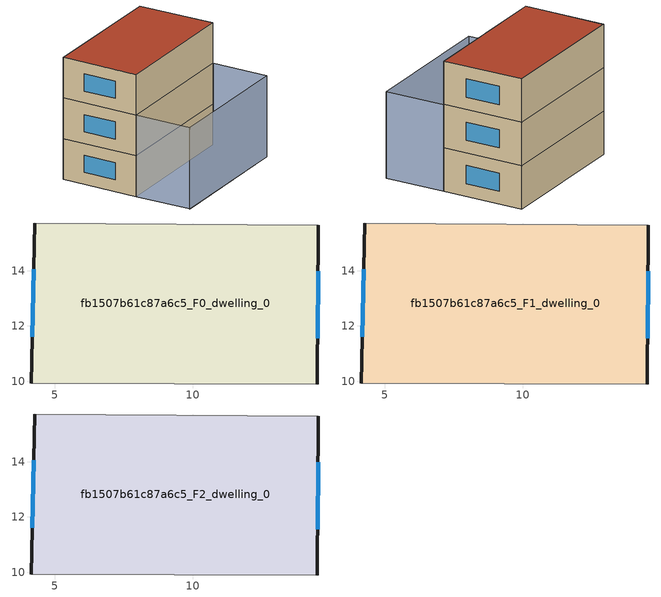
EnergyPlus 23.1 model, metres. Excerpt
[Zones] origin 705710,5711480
fb1507b61c87a6c5_F0_dwelling_0
 floor ground (EU_floor_Construction): 14.56,15.65 14.51,9.9 4.15,9.93 4.27,15.73 z0
 wall outside (EU_wall_Construction): 14.51,9.9 14.56,15.65 / 4.27,15.73 4.15,9.93 z0:3
 wall adiabatic (EU_wall_Construction): 14.56,15.65 4.27,15.73 / 4.15,9.93 14.51,9.9 z0:3
 window (EU_Window_Construction): 14.53,11.56 14.55,13.98 / 4.24,14.05 4.18,11.61 z0.87:2.13
fb1507b61c87a6c5_F1_dwelling_0
 floor to fb1507b61c87a6c5_F0_dwelling_0 (EU_floor_Construction): 14.56,15.65 14.51,9.9 4.15,9.93 4.27,15.73 z3
 wall outside (EU_wall_Construction): 14.51,9.9 14.56,15.65 / 4.27,15.73 4.15,9.93 z3:6
 wall adiabatic (EU_wall_Construction): 14.56,15.65 4.27,15.73 / 4.15,9.93 14.51,9.9 z3:6
 window (EU_Window_Construction): 14.53,11.56 14.55,13.98 / 4.24,14.05 4.18,11.61 z3.87:5.13
fb1507b61c87a6c5_F2_dwelling_0
 floor to fb1507b61c87a6c5_F1_dwelling_0 (EU_floor_Construction): 14.56,15.65 14.51,9.9 4.15,9.93 4.27,15.73 z6
 wall outside (EU_wall_Construction): 14.51,9.9 14.56,15.65 / 4.27,15.73 4.15,9.93 z6:9
 wall adiabatic (EU_wall_Construction): 14.56,15.65 4.27,15.73 / 4.15,9.93 14.51,9.9 z6:9
 window (EU_Window_Construction): 14.53,11.56 14.55,13.98 / 4.24,14.05 4.18,11.61 z6.87:8.13
 roof outside (EU_roof_Construction): 14.51,9.9 14.56,15.65 4.27,15.73 4.15,9.93 z9
shading: 4.09,5.71 14.52,5.68 / 14.52,5.68 4.1,5.71 / 4.1,5.71 4.12,9.93 / 4.12,9.93 14.53,9.9 / 14.53,9.9 14.52,5.68 z0:6; 14.56,15.65 4.27,15.73 z0:9
[Building]
EU S2 Campaign: North Axis=0; Terrain=City; Solar Distribution=FullExterior
[Site:Location]
London: Latitude=51.5; Longitude=-0.5; Time Zone=0; Elevation=25
[SizingPeriod:WeatherFileDays]
AnnualSizingPeriod: Begin Month=1; Begin Day of Month=1; End Month=12; End Day of Month=31; Day of Week for Start Day=Monday; Use Weather File Daylight Saving Period=No; Use Weather File Rain and Snow Indicators=No
[MATERIAL]
EU_InternalMass_Material: Roughness=MediumRough; Thickness=0.1; Conductivity=1; Density=1800; Specific Heat=900; Thermal Absorptance=0.9; Solar Absorptance=0.7; Visible Absorptance=0.7
[MATERIAL:NOMASS] Roughness=MediumRough; Thermal Absorptance=0.9; Solar Absorptance=0.7; Visible Absorptance=0.7
Name | Thermal Resistance
EU_wall_NoMass | 0.724719
EU_roof_NoMass | 2.98947
EU_floor_NoMass | 2.39157
[WINDOWMATERIAL:SIMPLEGLAZINGSYSTEM]
EU_Window_SimpleGlazing: UFactor=2.63425; Solar Heat Gain Coefficient=0.76; Visible Transmittance=0.76
[CONSTRUCTION]
EU_wall_Construction: EU_wall_NoMass
EU_roof_Construction: EU_roof_NoMass
EU_floor_Construction: EU_floor_NoMass
EU_Window_Construction: EU_Window_SimpleGlazing
EU_InternalMass_Construction: EU_InternalMass_Material
[ZONE] Type=1; Multiplier=1; Ceiling Height=autocalculate; Volume=178.83; Floor Area=autocalculate; Part of Total Floor Area=Yes
fb1507b61c87a6c5_F0_dwelling_0; fb1507b61c87a6c5_F1_dwelling_0; fb1507b61c87a6c5_F2_dwelling_0
[INTERNALMASS] Construction=EU_InternalMass_Construction; Surface Area=59.6097
Name | Zone or ZoneList
fb1507b61c87a6c5_F0_dwelling_0_EU_InternalMass | fb1507b61c87a6c5_F0_dwelling_0
fb1507b61c87a6c5_F1_dwelling_0_EU_InternalMass | fb1507b61c87a6c5_F1_dwelling_0
fb1507b61c87a6c5_F2_dwelling_0_EU_InternalMass | fb1507b61c87a6c5_F2_dwelling_0
[OTHEREQUIPMENT] Fuel Type=Electricity; Design Level Calculation Method=Watts/Area; Power per Zone Floor Area=1; Fraction Latent=0; Fraction Radiant=0; Fraction Lost=0; Carbon Dioxide Generation Rate=0; EndUse Subcategory=EU_Step8_InternalGains
Name | Zone or ZoneList or Space or SpaceList | Schedule
EU_Step8_InternalGain_fb1507b61c87a6c5_F0_dwelling_0_f000 | fb1507b61c87a6c5_F0_dwelling_0 | EU_Step8_GainSchedule_fb1507b61c87a6c5_F0_dwelling_0_f000
EU_Step8_InternalGain_fb1507b61c87a6c5_F1_dwelling_0_f000 | fb1507b61c87a6c5_F1_dwelling_0 | EU_Step8_GainSchedule_fb1507b61c87a6c5_F1_dwelling_0_f000
EU_Step8_InternalGain_fb1507b61c87a6c5_F2_dwelling_0_f000 | fb1507b61c87a6c5_F2_dwelling_0 | EU_Step8_GainSchedule_fb1507b61c87a6c5_F2_dwelling_0_f000
[ZONEVENTILATION:DESIGNFLOWRATE] Schedule=EU_AlwaysOn; Design Flow Rate Calculation Method=AirChanges/Hour; Air Changes per Hour=0.418135; Ventilation Type=Natural; Fan Pressure Rise=0; Fan Total Efficiency=1; Constant Term Coefficient=1; Temperature Term Coefficient=0; Velocity Term Coefficient=0; Velocity Squared Term Coefficient=0; Minimum Indoor Temperature=-100; Maximum Indoor Temperature=100; Delta Temperature=-100; Minimum Outdoor Temperature=-100; Maximum Outdoor Temperature=100; Maximum Wind Speed=40
Name | Zone or ZoneList or Space or SpaceList
EU_ConstantAir_fb1507b61c87a6c5_F0_dwelling_0 | fb1507b61c87a6c5_F0_dwelling_0
EU_ConstantAir_fb1507b61c87a6c5_F1_dwelling_0 | fb1507b61c87a6c5_F1_dwelling_0
EU_ConstantAir_fb1507b61c87a6c5_F2_dwelling_0 | fb1507b61c87a6c5_F2_dwelling_0
[HVACTEMPLATE:THERMOSTAT] Constant Heating Setpoint=20; Constant Cooling Setpoint=50
EU_HeatOnly_fb1507b61c87a6c5_F0_dwelling_0; EU_HeatOnly_fb1507b61c87a6c5_F1_dwelling_0; EU_HeatOnly_fb1507b61c87a6c5_F2_dwelling_0
[HVACTEMPLATE:ZONE:IDEALLOADSAIRSYSTEM] System Availability Schedule=EU_AlwaysOn; Maximum Heating Supply Air Temperature=50; Minimum Cooling Supply Air Temperature=13; Maximum Heating Supply Air Humidity Ratio=0.0156; Minimum Cooling Supply Air Humidity Ratio=0.0077; Heating Limit=NoLimit; Cooling Limit=NoLimit; Heating Availability Schedule=EU_AlwaysOn; Cooling Availability Schedule=EU_CoolingOff; Dehumidification Control Type=ConstantSensibleHeatRatio; Cooling Sensible Heat Ratio=0.7; Dehumidification Setpoint=60; Humidification Control Type=None; Humidification Setpoint=30; Outdoor Air Method=None; Outdoor Air Flow Rate per Person=0.00944; Outdoor Air Flow Rate per Zone Floor Area=0; Outdoor Air Flow Rate per Zone=0; Demand Controlled Ventilation Type=None; Outdoor Air Economizer Type=NoEconomizer; Heat Recovery Type=None; Sensible Heat Recovery Effectiveness=0.7; Latent Heat Recovery Effectiveness=0.65
Name | Template Thermostat
fb1507b61c87a6c5_F0_dwelling_0 | EU_HeatOnly_fb1507b61c87a6c5_F0_dwelling_0
fb1507b61c87a6c5_F1_dwelling_0 | EU_HeatOnly_fb1507b61c87a6c5_F1_dwelling_0
fb1507b61c87a6c5_F2_dwelling_0 | EU_HeatOnly_fb1507b61c87a6c5_F2_dwelling_0
[SIZING:ZONE] Zone Cooling Design Supply Air Temperature Input Method=SupplyAirTemperature; Zone Cooling Design Supply Air Temperature=13; Zone Heating Design Supply Air Temperature Input Method=SupplyAirTemperature; Zone Heating Design Supply Air Temperature=50; Zone Cooling Design Supply Air Humidity Ratio=0.008; Zone Heating Design Supply Air Humidity Ratio=0.008; Cooling Design Air Flow Method=DesignDay; Cooling Design Air Flow Rate=0; Cooling Minimum Air Flow per Zone Floor Area=0.000762; Cooling Minimum Air Flow=0; Cooling Minimum Air Flow Fraction=0.2; Heating Design Air Flow Method=DesignDay; Heating Design Air Flow Rate=0; Heating Maximum Air Flow per Zone Floor Area=0.002032; Heating Maximum Air Flow=0.141576; Heating Maximum Air Flow Fraction=0.3; Account for Dedicated Outdoor Air System=No; Dedicated Outdoor Air System Control Strategy=NeutralSupplyAir; Dedicated Outdoor Air Low Setpoint Temperature for Design=autosize; Dedicated Outdoor Air High Setpoint Temperature for Design=autosize; Zone Load Sizing Method=Sensible Load Only No Latent Load; Zone Latent Cooling Design Supply Air Humidity Ratio Input Method=HumidityRatioDifference; Zone Cooling Design Supply Air Humidity Ratio Difference=0.005; Zone Latent Heating Design Supply Air Humidity Ratio Input Method=HumidityRatioDifference; Zone Humidification Design Supply Air Humidity Ratio Difference=0.005
fb1507b61c87a6c5_F0_dwelling_0; fb1507b61c87a6c5_F1_dwelling_0; fb1507b61c87a6c5_F2_dwelling_0
[SCHEDULE:CONSTANT]
Name | Hourly Value
EU_AlwaysOn | 1
EU_CoolingOff | 0
[SCHEDULE:FILE] Column Number=1; Rows to Skip at Top=0; Number of Hours of Data=8760; Column Separator=Comma; Interpolate to Timestep=No; Minutes per Item=60; Adjust Schedule for Daylight Savings=Yes
Name | File
EU_Step8_GainSchedule_fb1507b61c87a6c5_F0_dwelling_0_f000 | ../../schedules/fb1507b61c87a6c5/fb1507b61c87a6c5_F0_dwelling_0_f000_gain.csv
EU_Step8_GainSchedule_fb1507b61c87a6c5_F1_dwelling_0_f000 | ../../schedules/fb1507b61c87a6c5/fb1507b61c87a6c5_F1_dwelling_0_f000_gain.csv
EU_Step8_GainSchedule_fb1507b61c87a6c5_F2_dwelling_0_f000 | ../../schedules/fb1507b61c87a6c5/fb1507b61c87a6c5_F2_dwelling_0_f000_gain.csv
